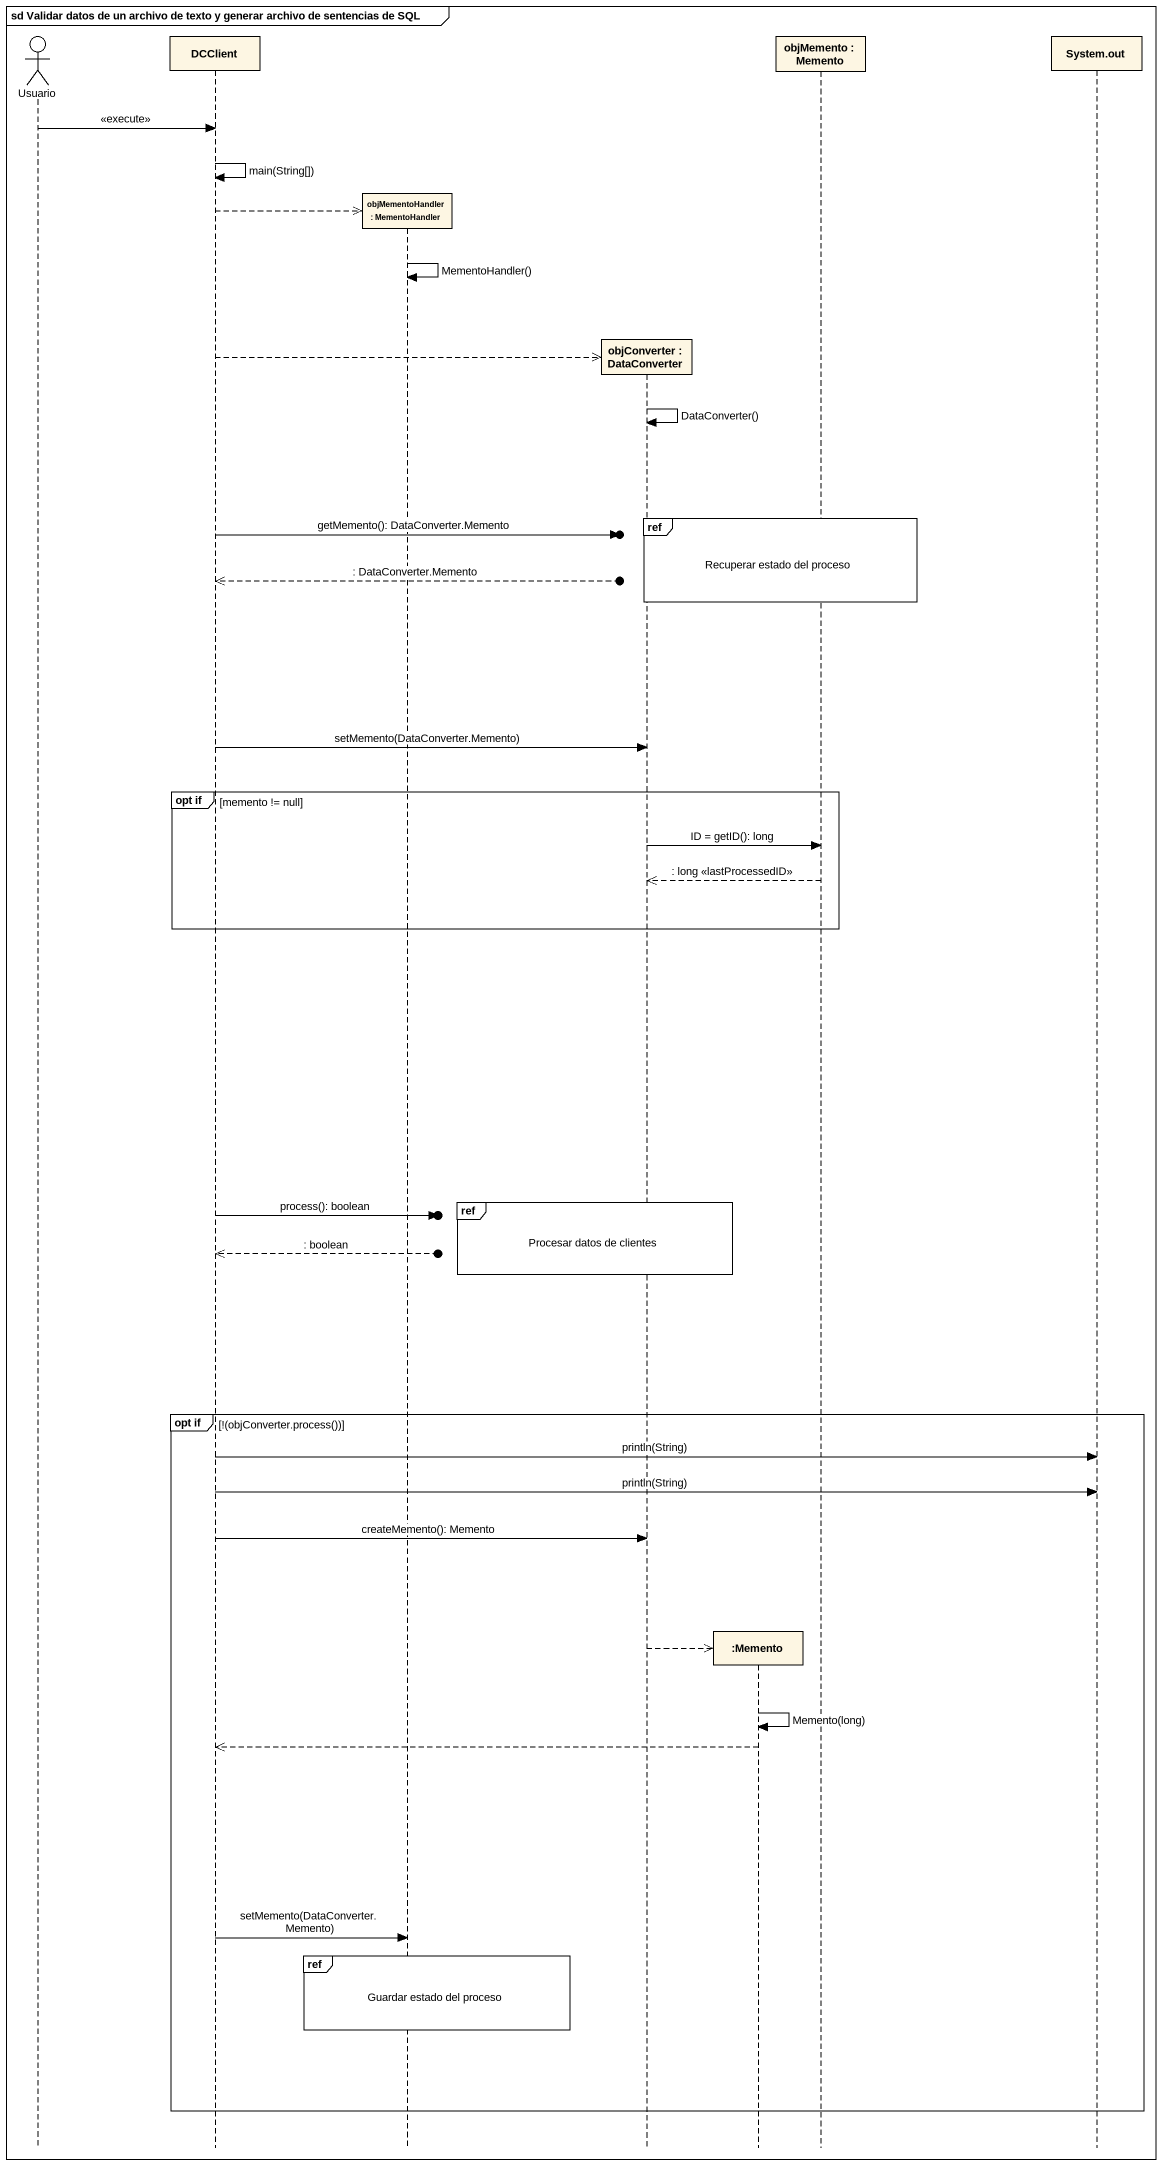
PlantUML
@startuml
mainframe sd Validar datos de un archivo de texto y generar archivo de sentencias de SQL
hide footbox
actor Usuario
participant DCClient
participant "objMementoHandler : MementoHandler" as objMementoHandler
participant "objConverter : DataConverter" as objConverter
participant ":Memento" as Memento
participant "objMemento : Memento" as objMemento
participant "System.out" as System_out

Usuario -> DCClient : <<execute>>
DCClient -> DCClient : main(String[])
DCClient -->> objMementoHandler **
objMementoHandler -> objMementoHandler : MementoHandler()
DCClient -->> objConverter **
objConverter -> objConverter : DataConverter()
ref over objConverter, Memento, objMemento : Recuperar estado del proceso
DCClient ->o] : getMemento(): DataConverter.Memento
DCClient <<--o] : : DataConverter.Memento
DCClient -> objConverter : setMemento(DataConverter.Memento)
group opt if [memento != null]
  objConverter -> objMemento : ID = getID(): long
  objMemento -->> objConverter : : long <<lastProcessedID>>
end
ref over objConverter : Procesar datos de clientes
DCClient ->o] : process(): boolean
DCClient <<--o] : : boolean
group opt if [!(objConverter.process())]
  DCClient -> System_out : println(String)
  DCClient -> System_out : println(String)
  DCClient -> objConverter : createMemento(): Memento
  objConverter -->> Memento **
  Memento -> Memento : Memento(long)
  Memento -->> DCClient
  DCClient -> objMementoHandler : setMemento(DataConverter.Memento)
  ref over objMementoHandler : Guardar estado del proceso
end
@enduml
